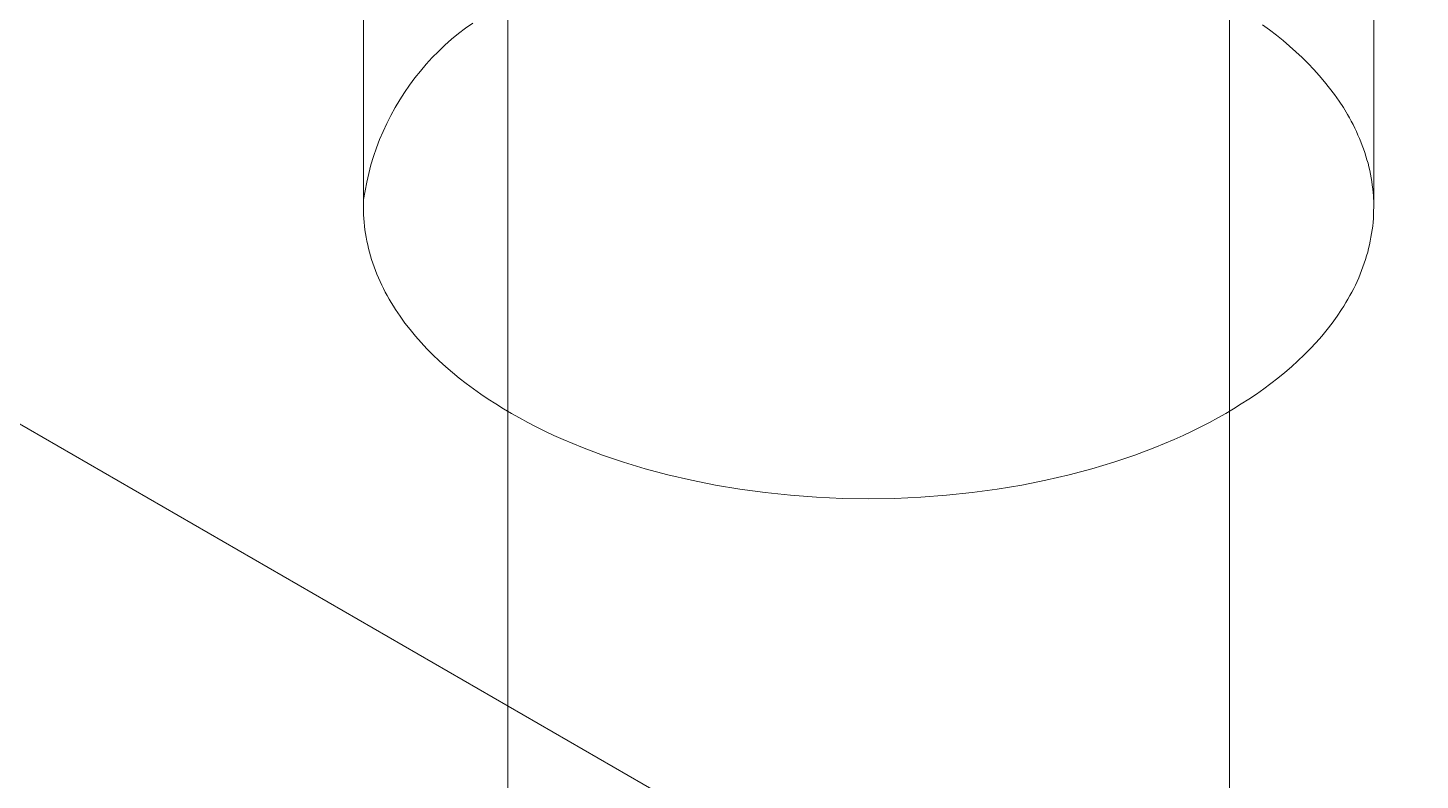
# Model space of a CAD drawing. Header units: millimetres. Extents: x -263 to 4879, y -277 to 2995.
# Drawn here: x 3969.43 to 3986.64, y 2086.54 to 2095.84 of the extents above; entities that cross this region are included whole.
import ezdxf

# ---------------------------------------------------------------- set-up
doc = ezdxf.new("R2010")
doc.units = ezdxf.units.MM
doc.layers.add('ZANO_R', color=7, linetype='Continuous', lineweight=0)

msp = doc.modelspace()

# ---------------------------------------------------------------- linework, layer by layer
at = {"layer": 'ZANO_R'}
for p, q in [((3973.575, 2099.354), (3973.575, 2093.621)), ((3975.359, 2012.049), (3975.359, 2099.417)), ((3984.279, 2099.412), (3984.279, 2012.049)), ((3986.063, 2099.354), (3986.063, 2093.621)), ((3974.926, 2095.897), (3974.837, 2095.833)), ((3974.75, 2095.766), (3974.665, 2095.696)), ((3974.837, 2095.833), (3974.75, 2095.766)), ((3984.776, 2095.813), (3984.689, 2095.876)), ((3984.86, 2095.748), (3984.776, 2095.813)), ((3984.943, 2095.681), (3984.86, 2095.748)), ((3974.503, 2095.547), (3974.426, 2095.469)), ((3974.582, 2095.623), (3974.503, 2095.547)), ((3974.665, 2095.696), (3974.582, 2095.623)), ((3985.023, 2095.612), (3984.943, 2095.681)), ((3985.101, 2095.543), (3985.023, 2095.612)), ((3985.177, 2095.471), (3985.101, 2095.543)), ((3974.351, 2095.388), (3974.28, 2095.304)), ((3974.426, 2095.469), (3974.351, 2095.388)), ((3985.251, 2095.398), (3985.177, 2095.471)), ((3985.321, 2095.324), (3985.251, 2095.398)), ((3974.211, 2095.218), (3974.145, 2095.13)), ((3974.28, 2095.304), (3974.211, 2095.218)), ((3985.39, 2095.249), (3985.321, 2095.324)), ((3985.455, 2095.172), (3985.39, 2095.249)), ((3974.083, 2095.039), (3974.023, 2094.947)), ((3974.145, 2095.13), (3974.083, 2095.039)), ((3985.518, 2095.093), (3985.455, 2095.172)), ((3985.578, 2095.014), (3985.518, 2095.093)), ((3973.967, 2094.852), (3973.914, 2094.756)), ((3974.023, 2094.947), (3973.967, 2094.852)), ((3985.634, 2094.933), (3985.578, 2095.014)), ((3985.688, 2094.851), (3985.634, 2094.933)), ((3985.738, 2094.768), (3985.688, 2094.851)), ((4096.858, 2017.308), (3962.753, 2094.733)), ((3973.914, 2094.756), (3973.864, 2094.657)), ((3985.762, 2094.726), (3985.738, 2094.768)), ((3985.785, 2094.684), (3985.762, 2094.726)), ((3985.807, 2094.642), (3985.785, 2094.684)), ((3973.818, 2094.558), (3973.775, 2094.456)), ((3973.864, 2094.657), (3973.818, 2094.558)), ((3985.828, 2094.599), (3985.807, 2094.642)), ((3985.849, 2094.556), (3985.828, 2094.599)), ((3985.868, 2094.513), (3985.849, 2094.556)), ((3985.887, 2094.47), (3985.868, 2094.513)), ((3973.736, 2094.353), (3973.7, 2094.249)), ((3973.775, 2094.456), (3973.736, 2094.353)), ((3985.905, 2094.427), (3985.887, 2094.47)), ((3985.921, 2094.383), (3985.905, 2094.427)), ((3985.937, 2094.34), (3985.921, 2094.383)), ((3985.952, 2094.296), (3985.937, 2094.34)), ((3973.7, 2094.249), (3973.668, 2094.144)), ((3985.966, 2094.251), (3985.952, 2094.296)), ((3985.979, 2094.207), (3985.966, 2094.251)), ((3985.992, 2094.163), (3985.979, 2094.207)), ((3986.003, 2094.118), (3985.992, 2094.163)), ((3973.64, 2094.038), (3973.615, 2093.931)), ((3973.668, 2094.144), (3973.64, 2094.038)), ((3986.013, 2094.074), (3986.003, 2094.118)), ((3986.022, 2094.029), (3986.013, 2094.074)), ((3986.031, 2093.984), (3986.022, 2094.029)), ((3973.594, 2093.823), (3973.577, 2093.714)), ((3973.615, 2093.931), (3973.594, 2093.823)), ((3986.038, 2093.939), (3986.031, 2093.984)), ((3986.045, 2093.894), (3986.038, 2093.939)), ((3986.05, 2093.849), (3986.045, 2093.894)), ((3986.055, 2093.804), (3986.05, 2093.849)), ((3986.058, 2093.759), (3986.055, 2093.804)), ((3986.061, 2093.714), (3986.058, 2093.759)), ((3973.575, 2093.621), (3973.575, 2093.574)), ((3973.575, 2093.574), (3973.577, 2093.527)), ((3973.577, 2093.527), (3973.579, 2093.481)), ((3973.579, 2093.481), (3973.583, 2093.434)), ((3986.054, 2093.434), (3986.058, 2093.481)), ((3986.058, 2093.481), (3986.061, 2093.527)), ((3986.061, 2093.527), (3986.062, 2093.574)), ((3986.062, 2093.574), (3986.063, 2093.621)), ((3973.583, 2093.434), (3973.588, 2093.388)), ((3973.588, 2093.388), (3973.593, 2093.341)), ((3973.593, 2093.341), (3973.6, 2093.295)), ((3986.037, 2093.295), (3986.044, 2093.341)), ((3986.044, 2093.341), (3986.05, 2093.388)), ((3986.05, 2093.388), (3986.054, 2093.434)), ((3973.6, 2093.295), (3973.608, 2093.248)), ((3973.608, 2093.248), (3973.617, 2093.202)), ((3973.617, 2093.202), (3973.627, 2093.156)), ((3973.627, 2093.156), (3973.638, 2093.11)), ((3986, 2093.11), (3986.011, 2093.156)), ((3986.011, 2093.156), (3986.02, 2093.202)), ((3986.02, 2093.202), (3986.029, 2093.248)), ((3986.029, 2093.248), (3986.037, 2093.295)), ((3973.638, 2093.11), (3973.65, 2093.064)), ((3973.65, 2093.064), (3973.662, 2093.018)), ((3973.662, 2093.018), (3973.676, 2092.973)), ((3973.676, 2092.973), (3973.691, 2092.927)), ((3985.946, 2092.927), (3985.961, 2092.973)), ((3985.961, 2092.973), (3985.975, 2093.018)), ((3985.975, 2093.018), (3985.988, 2093.064)), ((3985.988, 2093.064), (3986, 2093.11)), ((3973.691, 2092.927), (3973.707, 2092.882)), ((3973.707, 2092.882), (3973.724, 2092.837)), ((3973.724, 2092.837), (3973.742, 2092.792)), ((3973.742, 2092.792), (3973.761, 2092.747)), ((3985.877, 2092.747), (3985.895, 2092.792)), ((3985.895, 2092.792), (3985.913, 2092.837)), ((3985.913, 2092.837), (3985.93, 2092.882)), ((3985.93, 2092.882), (3985.946, 2092.927)), ((3973.761, 2092.747), (3973.78, 2092.703)), ((3973.78, 2092.703), (3973.801, 2092.658)), ((3973.801, 2092.658), (3973.823, 2092.614)), ((3973.823, 2092.614), (3973.845, 2092.571)), ((3985.792, 2092.571), (3985.815, 2092.614)), ((3985.815, 2092.614), (3985.836, 2092.658)), ((3985.836, 2092.658), (3985.857, 2092.703)), ((3985.857, 2092.703), (3985.877, 2092.747)), ((3973.845, 2092.571), (3973.869, 2092.527)), ((3973.869, 2092.527), (3973.893, 2092.484)), ((3973.893, 2092.484), (3973.919, 2092.441)), ((3973.919, 2092.441), (3973.945, 2092.398)), ((3985.693, 2092.398), (3985.719, 2092.441)), ((3985.719, 2092.441), (3985.744, 2092.484)), ((3985.744, 2092.484), (3985.768, 2092.527)), ((3985.768, 2092.527), (3985.792, 2092.571)), ((3973.945, 2092.398), (3973.972, 2092.356)), ((3973.972, 2092.356), (3974.028, 2092.272)), ((3974.028, 2092.272), (3974.088, 2092.189)), ((3985.549, 2092.189), (3985.609, 2092.272)), ((3985.609, 2092.272), (3985.666, 2092.356)), ((3985.666, 2092.356), (3985.693, 2092.398)), ((3974.088, 2092.189), (3974.151, 2092.107)), ((3974.151, 2092.107), (3974.218, 2092.027)), ((3985.42, 2092.027), (3985.486, 2092.107)), ((3985.486, 2092.107), (3985.549, 2092.189)), ((3974.218, 2092.027), (3974.287, 2091.949)), ((3974.287, 2091.949), (3974.359, 2091.871)), ((3985.278, 2091.871), (3985.35, 2091.949)), ((3985.35, 2091.949), (3985.42, 2092.027)), ((3974.359, 2091.871), (3974.434, 2091.796)), ((3974.434, 2091.796), (3974.511, 2091.721)), ((3985.126, 2091.721), (3985.203, 2091.796)), ((3985.203, 2091.796), (3985.278, 2091.871)), ((3974.511, 2091.721), (3974.591, 2091.649)), ((3974.591, 2091.649), (3974.674, 2091.578)), ((3974.674, 2091.578), (3974.758, 2091.509)), ((3984.879, 2091.509), (3984.964, 2091.578)), ((3984.964, 2091.578), (3985.046, 2091.649)), ((3985.046, 2091.649), (3985.126, 2091.721)), ((3974.758, 2091.509), (3974.845, 2091.441)), ((3974.845, 2091.441), (3974.934, 2091.375)), ((3984.703, 2091.375), (3984.792, 2091.441)), ((3984.792, 2091.441), (3984.879, 2091.509)), ((3974.934, 2091.375), (3975.025, 2091.311)), ((3975.025, 2091.311), (3975.117, 2091.248)), ((3975.117, 2091.248), (3975.211, 2091.188)), ((3984.426, 2091.188), (3984.52, 2091.248)), ((3984.52, 2091.248), (3984.613, 2091.311)), ((3984.613, 2091.311), (3984.703, 2091.375)), ((3975.211, 2091.188), (3975.307, 2091.129)), ((3975.307, 2091.129), (3975.403, 2091.071)), ((3975.403, 2091.071), (3975.503, 2091.016)), ((3984.135, 2091.016), (3984.234, 2091.071)), ((3984.234, 2091.071), (3984.331, 2091.129)), ((3984.331, 2091.129), (3984.426, 2091.188)), ((3975.503, 2091.016), (3975.605, 2090.96)), ((3975.605, 2090.96), (3975.71, 2090.906)), ((3975.71, 2090.906), (3975.818, 2090.853)), ((3983.819, 2090.853), (3983.927, 2090.906)), ((3983.927, 2090.906), (3984.033, 2090.96)), ((3984.033, 2090.96), (3984.135, 2091.016)), ((3975.818, 2090.853), (3975.929, 2090.8)), ((3975.929, 2090.8), (3976.043, 2090.749)), ((3976.043, 2090.749), (3976.161, 2090.699)), ((3983.477, 2090.699), (3983.594, 2090.749)), ((3983.594, 2090.749), (3983.708, 2090.8)), ((3983.708, 2090.8), (3983.819, 2090.853)), ((3976.161, 2090.699), (3976.281, 2090.65)), ((3976.281, 2090.65), (3976.529, 2090.556)), ((3976.529, 2090.556), (3976.789, 2090.468)), ((3982.849, 2090.468), (3983.108, 2090.556)), ((3983.108, 2090.556), (3983.357, 2090.65)), ((3983.357, 2090.65), (3983.477, 2090.699)), ((3976.789, 2090.468), (3977.059, 2090.387)), ((3977.059, 2090.387), (3977.339, 2090.312)), ((3982.299, 2090.312), (3982.578, 2090.387)), ((3982.578, 2090.387), (3982.849, 2090.468)), ((3977.339, 2090.312), (3977.628, 2090.245)), ((3977.628, 2090.245), (3977.925, 2090.185)), ((3981.713, 2090.185), (3982.01, 2090.245)), ((3982.01, 2090.245), (3982.299, 2090.312)), ((3977.925, 2090.185), (3978.229, 2090.134)), ((3978.229, 2090.134), (3978.539, 2090.092)), ((3978.539, 2090.092), (3978.855, 2090.059)), ((3978.855, 2090.059), (3979.174, 2090.035)), ((3979.174, 2090.035), (3979.496, 2090.02)), ((3980.142, 2090.02), (3980.464, 2090.035)), ((3980.464, 2090.035), (3980.783, 2090.059)), ((3980.783, 2090.059), (3981.098, 2090.092)), ((3981.098, 2090.092), (3981.409, 2090.134)), ((3981.409, 2090.134), (3981.713, 2090.185)), ((3979.496, 2090.02), (3979.819, 2090.016)), ((3979.819, 2090.016), (3980.142, 2090.02))]:
    msp.add_line(p, q, dxfattribs=at)

doc.saveas('drawing.dxf')
